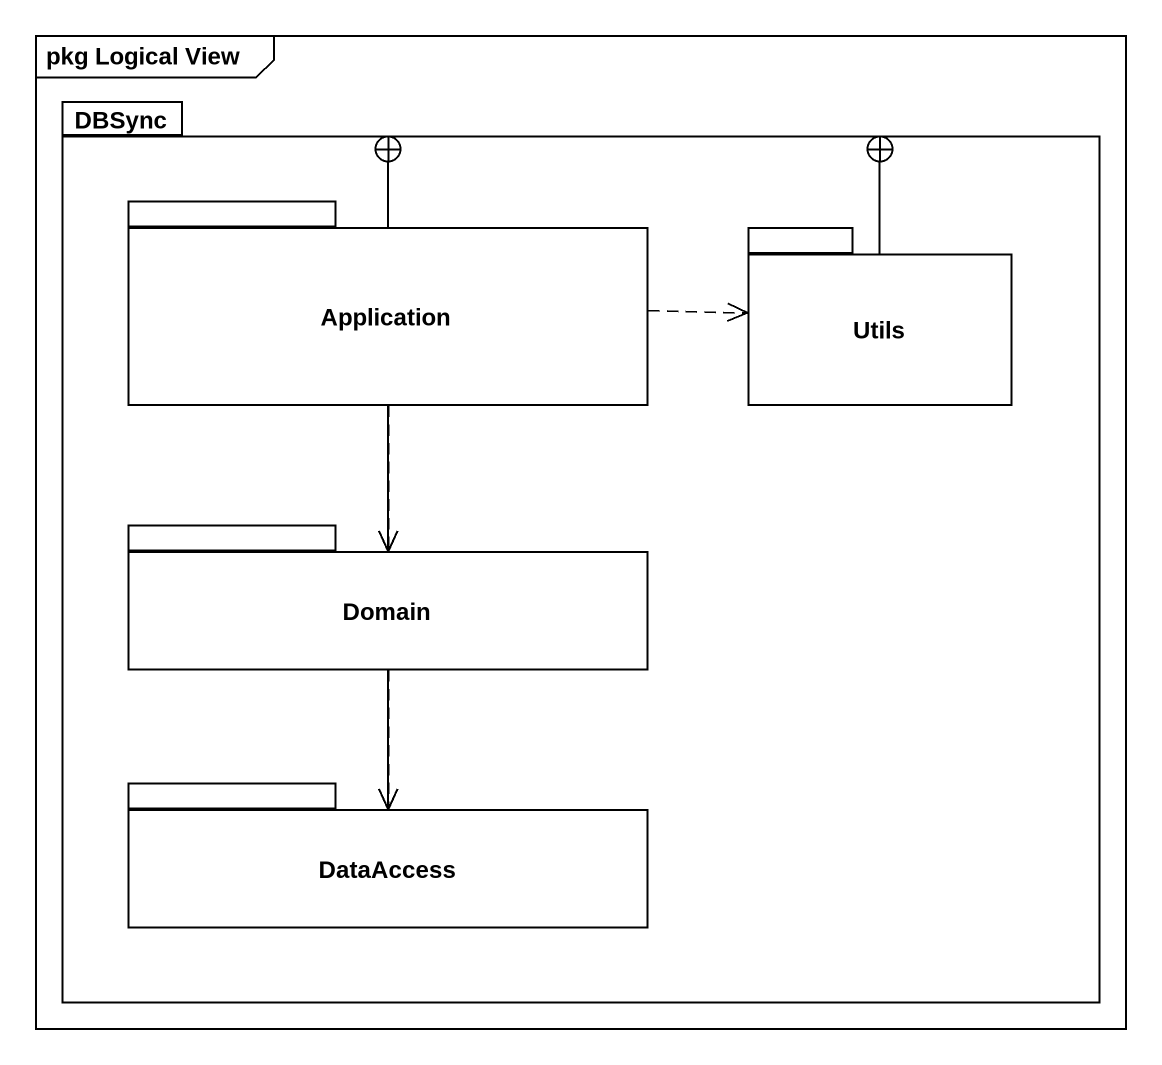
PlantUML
@startuml
mainframe pkg Logical View
package DBSync {
  package Application {
  }
  package Utils {
  }
  package Domain {
  }
  package DataAccess {
  }
}
Application .right.> Utils
Application ..> Domain
Utils --+ DBSync
Domain -right-+ DBSync
Domain ..> DataAccess
DataAccess -up-+ DBSync
@enduml
